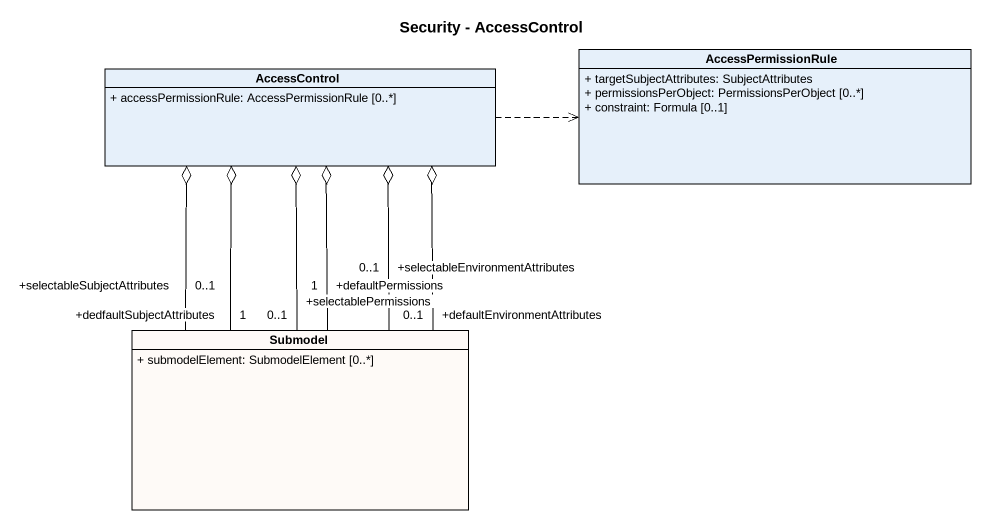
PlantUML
@startuml
title Security - AccessControl
hide circle
hide empty members
skinparam classAttributeIconSize 0
class AccessPermissionRule {
  + targetSubjectAttributes: SubjectAttributes
  + permissionsPerObject: PermissionsPerObject [0..*]
  + constraint: Formula [0..1]
}
class AccessControl {
  + accessPermissionRule: AccessPermissionRule [0..*]
}
class Submodel #FEFAF7 {
  + submodelElement: SubmodelElement [0..*]
}
AccessControl .right.> AccessPermissionRule
Submodel "+dedfaultSubjectAttributes\n1" -up-o AccessControl
Submodel "+defaultEnvironmentAttributes\n0..1" -up-o AccessControl
Submodel "+selectablePermissions\n0..1" -up-o AccessControl
Submodel "+defaultPermissions\n1" -up-o AccessControl
Submodel "+selectableEnvironmentAttributes\n0..1" -up-o AccessControl
Submodel "+selectableSubjectAttributes\n0..1" -up-o AccessControl
@enduml
